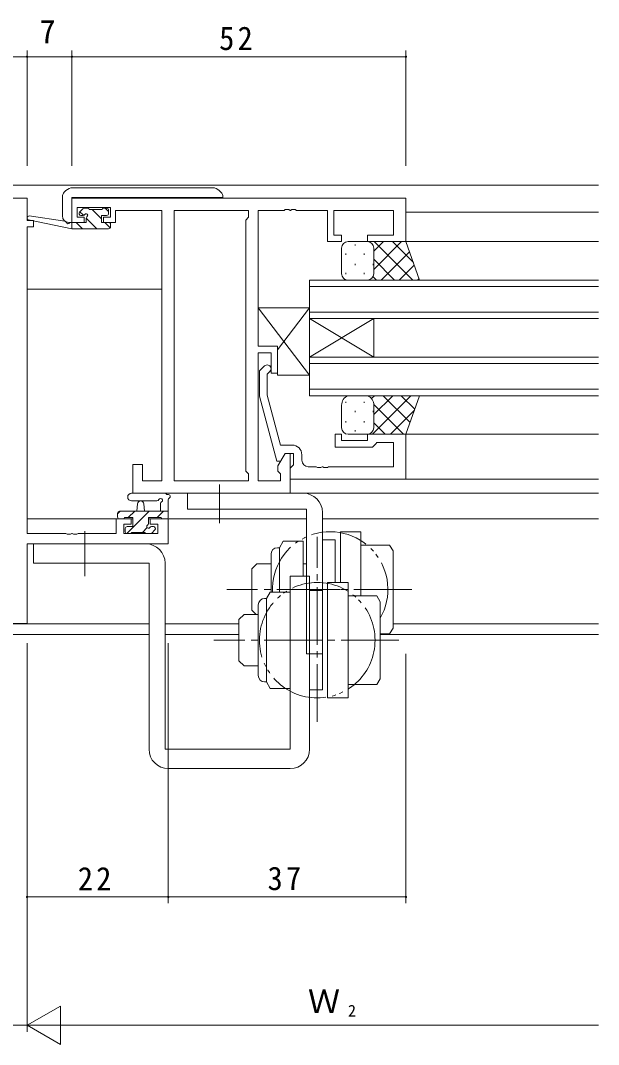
# Model space of a CAD drawing. Units: millimetres on the paper. Extents: x -420 to 373, y -297 to 267.
# Drawn here: x 106.3 to 196.3, y -42.7 to 116.9 of the extents above; entities that cross this region are included whole.
import ezdxf
from ezdxf.enums import TextEntityAlignment as Align

# ---------------------------------------------------------------- set-up
doc = ezdxf.new("R2010")
doc.units = ezdxf.units.MM
doc.linetypes.add('CHAIN2', pattern=[12, 9, -1, 1, -1])
doc.linetypes.add('DOUBLE_CHAIN2', pattern=[12.8, 9, -1, 0.6, -0.6, 0.6, -1])
for name, color, linetype, lineweight in [('0-3_YKK_11', 7, 'Continuous', 9), ('0-4_YKK_12', 2, 'Continuous', 9), ('0-5_YKK_13', 4, 'Continuous', 9), ('0-6_YKK_D', 6, 'Continuous', 9)]:
    doc.layers.add(name, color=color, linetype=linetype, lineweight=lineweight)
doc.styles.add('ＭＳ ゴシック', font='')
doc.styles.get('ＭＳ ゴシック').set_extended_font_data('MS Gothic')

msp = doc.modelspace()

# ---------------------------------------------------------------- linework, layer by layer
at = {"layer": '0-3_YKK_11'}
for p, q in [((87.3, 89.2), (107.3, 89.2)), ((114.3, 89.2), (166.3, 89.2)), ((120.3, 87.7), (115.1, 87.7)), ((128.3, 45.13), (128.3, 87.27)), ((130.23, 87.27), (141.8, 87.27)), ((130.23, 45.13), (130.23, 87.27)), ((130.23, 45.13), (130.23, 87.27)), ((143.3, 87.27), (143.3, 66.1)), ((154.1, 87.27), (149.258, 87.27)), ((107.3, 84.7), (107.3, 36.93)), ((141.37, 85.77), (141.37, 46.63)), ((143.3, 66.1), (146.3, 66.1)), ((146.3, 66.1), (146.3, 61.9)), ((143.3, 65.1), (143.3, 45.13)), ((143.5, 58.304), (146.207, 48.2)), ((155.3, 52.4), (155.3, 50.4)), ((164.37, 51.1), (164.37, 47.33)), ((166.3, 45.4), (166.3, 52.4)), ((155.3, 50.4), (161.1, 50.4)), ((161.1, 50.4), (161.6, 50.9)), ((150.1, 48.33), (150.1, 49.2)), ((152.342, 47.33), (151.1, 47.33)), ((141.8, 45.13), (130.23, 45.13)), ((148.3, 45.4), (166.3, 45.4)), ((148.3, 43.2), (123.8, 43.2)), ((129.3, 39.2), (129.3, 35.3)), ((115.258, 36.93), (121.2, 36.93)), ((107.3, 35.3), (107.3, 22.9)), ((129.3, 35.3), (107.3, 35.3)), ((107.3, 22.9), (87.3, 22.9))]:
    msp.add_line(p, q, dxfattribs=at)
for points in [[(107.3, 89.2), (107.3, 85.7), (108.3, 85.7), (108.3, 84.7), (107.3, 84.7)], [(115.1, 87.7), (115.1, 86.2), (116.2, 86.2), (116.2, 85.4), (114.3, 85.4), (114.3, 89.2)], [(166.3, 89.2), (166.3, 82.4), (160.3, 82.4), (160.3, 83.4), (164.37, 83.4), (164.37, 87.27), (155.1, 87.27), (155.1, 83.4), (156.3, 83.4), (156.3, 82.4), (154.1, 82.4), (154.1, 87.27)], [(128.3, 87.27), (121.1, 87.27), (121.1, 86.47), (121.1, 85.4), (119.2, 85.4), (119.2, 86.2), (120.3, 86.2), (120.3, 87.7)], [(141.8, 87.27), (141.8, 86.2), (141.37, 85.77)], [(149.258, 87.27), (149.075, 87.39), (148.525, 87.39), (148.342, 87.27), (148.258, 87.27), (148.075, 87.39), (147.525, 87.39), (147.342, 87.27), (143.3, 87.27)], [(146.3, 61.9), (145.3, 61.9), (145.3, 65.1), (143.3, 65.1)], [(144.276, 63.025), (143.5, 62.249), (143.5, 58.304)], [(148.6, 50.7), (146.78, 50.7), (144.7, 58.462), (144.7, 61.752), (145.124, 62.176)], [(166.3, 52.4), (160.3, 52.4), (160.3, 51.4), (156.3, 51.4), (156.3, 52.4), (155.3, 52.4)], [(161.6, 50.9), (161.8, 51.1), (164.37, 51.1)], [(143.3, 45.13), (146.8, 45.13), (146.8, 46.2), (146.37, 46.63), (146.37, 47.443), (147.5, 49.4), (148.3, 49.4), (148.3, 43.2)], [(146.207, 48.2), (146.807, 48.2), (147.5, 49.4), (148.8, 49.4), (148.8, 47.6), (148.6, 47.4), (148.3, 47.1), (148.3, 45.4)], [(123.8, 43.2), (123.8, 47.7), (125.3, 47.7), (125.3, 45.13), (128.3, 45.13)], [(141.37, 46.63), (141.8, 46.2), (141.8, 45.13)], [(164.37, 47.33), (154.258, 47.33), (154.075, 47.21), (153.525, 47.21), (153.342, 47.33), (153.258, 47.33), (153.075, 47.21), (152.525, 47.21), (152.342, 47.33)], [(121.2, 36.93), (121.2, 39.2), (123.5, 39.2), (123.5, 38.4), (122.4, 38.4), (122.4, 36.93), (127.67, 36.93), (127.67, 38.4), (126.5, 38.4), (126.5, 39.2), (129.3, 39.2)], [(107.3, 36.93), (113.342, 36.93), (113.525, 36.81), (114.075, 36.81), (114.258, 36.93), (114.342, 36.93), (114.525, 36.81), (115.075, 36.81), (115.258, 36.93)]]:
    msp.add_lwpolyline(points, dxfattribs=at)
for centre, radius, start, end in [((144.7, 62.6), 0.6, 314.99998, 135), ((148.6, 49.2), 1.5, 0, 89.99998), ((151.1, 48.33), 1, 180, 269.99998)]:
    msp.add_arc(centre, radius, start, end, dxfattribs=at)
at = {"layer": '0-4_YKK_12'}
for p, q in [((-1.7, 91.2), (196.3, 91.2)), ((196.3, 87), (166.3, 87)), ((165.8, 82.4), (196.3, 82.4)), ((107.3, 75), (128.3, 75)), ((151.3, 76.4), (151.3, 70.4)), ((196.3, 76.4), (151.3, 76.4)), ((151.3, 75.4), (196.3, 75.4)), ((196.3, 71.4), (151.3, 71.4)), ((151.3, 70.4), (196.3, 70.4)), ((151.3, 70.4), (151.3, 64.4)), ((151.3, 70.4), (161.3, 64.4)), ((151.3, 64.4), (161.3, 70.4)), ((161.3, 70.4), (161.3, 64.4)), ((151.3, 64.4), (151.3, 58.4)), ((196.3, 64.4), (151.3, 64.4)), ((151.3, 63.4), (196.3, 63.4)), ((196.3, 59.4), (151.3, 59.4)), ((151.3, 58.4), (196.3, 58.4)), ((196.3, 52.4), (165.8, 52.4)), ((196.3, 45.4), (148.3, 45.4)), ((196.3, 43.2), (148, 43.2)), ((107.3, 39.2), (123.8, 39.2)), ((150.8, 39.2), (126.2, 39.2)), ((196.3, 39.2), (153.3, 39.2)), ((126.3, 22.83), (68.3, 22.83)), ((140.3, 22.83), (128.8, 22.83)), ((196.3, 22.83), (164.3, 22.83)), ((126.3, 21.2), (68.3, 21.2)), ((140.3, 21.2), (128.8, 21.2)), ((196.3, 21.2), (162.3, 21.2))]:
    msp.add_line(p, q, dxfattribs=at)
at = {"layer": '0-5_YKK_13'}
for p, q in [((112.8, 89.273), (112.8, 89.386)), ((114.421, 90.8), (114.472, 90.8)), ((114.472, 90.8), (121.179, 90.8)), ((121.179, 90.8), (136.179, 90.8)), ((137.239, 90.361), (137.507, 90.093)), ((112.8, 86.4), (112.8, 89.273)), ((114.3, 86.4), (114.3, 89.3)), ((121.8, 89.3), (114.3, 89.3)), ((122.8, 89.3), (121.8, 89.3)), ((122.844, 89.3), (122.8, 89.3)), ((123.507, 89.3), (122.844, 89.3)), ((123.8, 89.3), (123.507, 89.3)), ((136.8, 89.3), (123.8, 89.3)), ((137.8, 89.2), (137.8, 89.3)), ((113.188, 85.574), (107.646, 86.397)), ((114.3, 86.4), (114.3, 85.4)), ((115.988, 87.512), (115.488, 87.012)), ((116.082, 86.503), (115.53, 87.054)), ((115.7, 86.5), (116.039, 86.5)), ((116.8, 87.6), (116.2, 87.6)), ((119, 87.4), (117, 87.4)), ((118.9, 85.93), (117.43, 87.4)), ((119.7, 87.6), (119.2, 87.6)), ((120, 87.075), (119.475, 87.6)), ((120, 86.8), (120, 87.3)), ((114.302, 84.4), (107.541, 85.806)), ((114.214, 85.4), (113.8, 85.4)), ((114.3, 85.4), (114.214, 85.4)), ((115.94, 84.4), (114.94, 85.4)), ((118.185, 84.4), (116.503, 86.082)), ((120, 85.4), (118.9, 85.4)), ((120.267, 84.563), (119.43, 85.4)), ((120.3, 84.7), (120.3, 85.1)), ((120, 84.4), (114.302, 84.4)), ((156.3, 77.4), (156.3, 81.4)), ((157.3, 82.4), (160.3, 82.4)), ((158.38, 81.98), (158.38, 81.78)), ((166.3, 82.4), (160.3, 82.4)), ((161.3, 80.907), (162.793, 82.4)), ((161.3, 78.079), (165.621, 82.4)), ((161.3, 81.4), (161.3, 77.8)), ((161.3, 81.4), (161.3, 77.4)), ((167.373, 76.4), (161.373, 82.4)), ((167.466, 79.136), (164.201, 82.4)), ((168.443, 76.4), (166.3, 82.4)), ((156.965, 80.565), (156.965, 80.365)), ((159.795, 80.565), (159.795, 80.365)), ((162.45, 76.4), (166.866, 80.816)), ((158.38, 78.95), (158.38, 78.75)), ((161.21, 78.95), (161.21, 78.75)), ((164.545, 76.4), (161.3, 79.645)), ((165.278, 76.4), (167.61, 78.732)), ((156.965, 77.535), (156.965, 77.335)), ((159.795, 77.535), (159.795, 77.335)), ((161.716, 76.4), (161.184, 76.932)), ((168.107, 76.4), (168.354, 76.648)), ((160.3, 76.4), (157.3, 76.4)), ((160.3, 76.4), (168.443, 76.4)), ((151.3, 61.6), (143.3, 72.1)), ((151.3, 72.1), (146.3, 65.538)), ((151.3, 61.6), (151.3, 72.1)), ((146.3, 66.1), (146.3, 61.6)), ((146.3, 61.6), (151.3, 61.6)), ((156.965, 57.265), (156.965, 57.465)), ((160.3, 58.4), (157.3, 58.4)), ((159.795, 57.265), (159.795, 57.465)), ((160.954, 57.934), (161.42, 58.4)), ((161.077, 52.4), (167.077, 58.4)), ((161.3, 55.451), (164.249, 58.4)), ((166.944, 54.202), (162.746, 58.4)), ((167.688, 56.286), (165.574, 58.4)), ((168.432, 58.37), (168.402, 58.4)), ((156.3, 56.9), (156.3, 53.4)), ((158.38, 55.85), (158.38, 56.05)), ((161.21, 55.85), (161.21, 56.05)), ((165.917, 52.4), (161.3, 57.017)), ((161.3, 53.4), (161.3, 56.9)), ((163.906, 52.4), (167.63, 56.125)), ((156.965, 54.235), (156.965, 54.435)), ((159.795, 54.235), (159.795, 54.435)), ((158.38, 52.82), (158.38, 53.02)), ((161.21, 52.985), (161.21, 53.02)), ((163.089, 52.4), (161.3, 54.189)), ((157.3, 52.4), (160.3, 52.4)), ((166.3, 52.4), (160.3, 52.4)), ((123.572, 43.2), (128.734, 43.2)), ((132.3, 43.2), (132.3, 40.7)), ((132.3, 43.2), (150.3, 43.2)), ((123.572, 42), (127.533, 41.997)), ((124.4, 40.4), (124.502, 41.544)), ((125.6, 40.4), (125.498, 41.544)), ((128.1, 41.58), (128.1, 40.4)), ((129.3, 39.5), (129.3, 42.18)), ((121.829, 40.4), (121.4, 39.971)), ((121.4, 40.1), (121.4, 39.5)), ((129.3, 40.4), (121.7, 40.4)), ((126.319, 40.4), (122.828, 36.909)), ((124.074, 40.4), (123.074, 39.4)), ((128.564, 40.4), (127.564, 39.4)), ((132.3, 40.7), (150.8, 40.7)), ((150.8, 18.2), (150.8, 40.7)), ((153.3, 40.2), (153.3, 18.2)), ((121.7, 39.2), (122.3, 39.2)), ((128.4, 39.2), (129, 39.2)), ((122.6, 37.7), (122.6, 37.2)), ((122.9, 36.9), (123.4, 36.9)), ((123.6, 37.1), (125.7, 37.1)), ((126.006, 37.842), (125.264, 37.1)), ((125.9, 36.9), (126.5, 36.9)), ((127, 38), (126.661, 38)), ((126.712, 36.988), (127.212, 37.488)), ((159.3, 37.2), (156.1, 37.2)), ((156.1, 29.3), (156.1, 37.2)), ((159.3, 27.228), (159.3, 37.2)), ((108.3, 32.3), (108.3, 35.3)), ((125.8, 35.3), (108.3, 35.3)), ((146.6, 34.7), (147.181, 35.706)), ((150.3, 35.706), (147.181, 35.706)), ((150.3, 35.706), (150.3, 30.3)), ((153.3, 35.95), (155.3, 35.95)), ((153.3, 35.95), (153.3, 21.2)), ((155.3, 35.95), (155.3, 29.3)), ((163.764, 35.128), (159.3, 35.128)), ((164.3, 34.2), (163.764, 35.128)), ((145.3, 27.806), (145.3, 33.7)), ((146.6, 34.7), (146.3, 34.7)), ((146.6, 27.806), (146.6, 34.7)), ((164.3, 22.2), (164.3, 34.2)), ((126.3, 32.3), (108.3, 32.3)), ((126.3, 32.3), (126.3, 3.3)), ((128.8, 32.3), (128.8, 3.3)), ((142.3, 31.4), (143.1, 32.2)), ((145.3, 32.2), (143.1, 32.2)), ((150.8, 32.2), (150.3, 32.2)), ((148.3, 30.3), (151.3, 30.3)), ((148.3, 3.3), (148.3, 30.3)), ((151.3, 3.3), (151.3, 30.3)), ((157.3, 29.3), (154.1, 29.3)), ((154.1, 11.3), (154.1, 29.3)), ((157.3, 11.3), (157.3, 29.3)), ((144.6, 26.8), (145.181, 27.806)), ((148.3, 27.806), (145.181, 27.806)), ((156.115, 28.2), (147.736, 28.2)), ((148.3, 27.806), (148.3, 13.3)), ((151.3, 28.05), (151.3, 13.3)), ((151.3, 28.05), (153.3, 28.05)), ((153.3, 28.05), (153.3, 12.55)), ((161.764, 27.228), (157.3, 27.228)), ((162.3, 26.3), (161.764, 27.228)), ((143.3, 14.8), (143.3, 25.8)), ((144.6, 26.8), (144.3, 26.8)), ((144.6, 13.8), (144.6, 26.8)), ((162.3, 14.3), (162.3, 26.3)), ((140.3, 23.5), (141.1, 24.3)), ((143.3, 24.3), (141.1, 24.3)), ((140.3, 17.1), (140.3, 23.5)), ((153.3, 21.2), (153.3, 20.45)), ((163.764, 21.272), (162.3, 21.272)), ((163.764, 21.272), (164.3, 22.2)), ((146.3, 20.3), (153.3, 20.3)), ((150.8, 18.2), (153.3, 18.2)), ((148.3, 12.794), (145.181, 12.794)), ((148.3, 13.3), (148.3, 12.794)), ((151.3, 13.3), (151.3, 12.55)), ((161.764, 13.372), (157.3, 13.372)), ((161.764, 13.372), (162.3, 14.3)), ((151.3, 12.55), (153.3, 12.55)), ((157.3, 11.3), (154.1, 11.3)), ((128.8, 3.3), (148.3, 3.3)), ((129.3, 0.3), (148.3, 0.3))]:
    msp.add_line(p, q, dxfattribs=at)
at = {"layer": '0-5_YKK_13', "linetype": 'CHAIN2'}
for p, q in [((137.3, 44.578), (137.3, 38.535)), ((116.3, 30.3), (116.3, 37.3)), ((152.5, 7.587), (152.5, 36.387)), ((167.213, 28.2), (138.413, 28.2)), ((165.213, 20.3), (136.413, 20.3))]:
    msp.add_line(p, q, dxfattribs=at)
at = {"layer": '0-5_YKK_13'}
for points in [[(113.093, 90.093), (113.247, 90.247), (113.361, 90.361)], [(137.8, 89.386), (137.8, 89.3), (136.8, 89.3)], [(118.9, 85.4), (118.9, 86.5), (119.7, 86.5)], [(114.302, 84.4), (114.302, 85.4), (114.215, 85.414)], [(116.5, 86.039), (116.5, 85.4), (114.302, 85.4)], [(151.3, 72.1), (143.3, 72.1), (143.3, 66.1), (146.3, 66.1)], [(160.3, 58.4), (168.443, 58.4), (166.3, 52.4)], [(122.5, 39.4), (123.8, 39.4), (123.8, 38), (122.9, 38)], [(126.2, 38.461), (126.2, 39.4), (128.2, 39.4)], [(143, 24.3), (142.3, 25), (142.3, 31.4)], [(143.3, 16.3), (141.1, 16.3), (140.3, 17.1)], [(145.181, 12.794), (144.6, 13.8), (144.3, 13.8)]]:
    msp.add_lwpolyline(points, dxfattribs=at)
at = {"layer": '0-5_YKK_13', "linetype": 'DOUBLE_CHAIN2'}
msp.add_circle((152.5, 20.3), 9, dxfattribs=at)
at = {"layer": '0-5_YKK_13'}
for centre, radius, start, end in [((113.8, 89.386), 1, 134.99998, 180), ((114.421, 89.3), 1.5, 90, 134.99998), ((136.179, 89.3), 1.5, 45, 90), ((136.8, 89.386), 1, 0, 45), ((107.602, 86.1), 0.3, 81.55064, 258.25018), ((113.8, 86.4), 1, 180, 270), ((115.7, 86.8), 0.3, 135, 270), ((116.2, 87.3), 0.3, 90, 135), ((116.039, 86.8), 0.3, 270, 326.94426), ((116.5, 86.5), 0.25, 303.05573, 146.94426), ((116.8, 86.039), 0.3, 123.05573, 180), ((116.8, 87.4), 0.2, 0, 90), ((119.2, 87.4), 0.2, 90, 180), ((119.7, 87.3), 0.3, 0, 90), ((119.7, 86.8), 0.3, 270, 0), ((113.144, 85.277), 0.3, 21.55064, 81.55064), ((113.702, 85.497), 0.3, 201.55064, 320.80246), ((114.167, 85.118), 0.3, 80.80246, 140.80246), ((120, 85.1), 0.3, 0, 90), ((120, 84.7), 0.3, 270, 0), ((157.3, 81.4), 1, 89.99989, 179.99989), ((160.3, 81.4), 1, 359.99989, 89.99989), ((157.3, 77.4), 1, 179.99989, 269.99989), ((160.3, 77.4), 1, 269.99989, 359.99989), ((157.832, 56.962), 1.534, 110.30881, 182.31169), ((159.768, 56.962), 1.534, 357.68842, 69.69136), ((157.3, 53.4), 1, 180.00009, 270.00009), ((160.3, 53.4), 1, 270.00009, 0.00009), ((123.573, 42.6), 0.6, 89.95976, 269.95976), ((128.734, 42.9), 0.3, 40.52878, 90), ((129.19, 43.29), 0.3, 220.52878, 280.52878), ((150.3, 40.2), 3, 0, 90), ((125, 41.5), 0.5, 5.09206, 174.90793), ((127.533, 42.297), 0.3, 269.95976, 340.81024), ((128.1, 42.1), 0.3, 300, 160.81024), ((128.4, 41.58), 0.3, 120, 180), ((129.3, 42.7), 0.3, 300, 100.52878), ((129.6, 42.18), 0.3, 120, 180), ((121.7, 40.1), 0.3, 90, 180), ((121.7, 39.5), 0.3, 180, 270), ((122.3, 39.4), 0.2, 270, 0), ((125.9, 38.461), 0.3, 303.05573, 0), ((128.4, 39.4), 0.2, 180, 270), ((129, 39.5), 0.3, 270, 0), ((122.9, 37.7), 0.3, 90, 180), ((122.9, 37.2), 0.3, 180, 270), ((123.4, 37.1), 0.2, 270, 0), ((125.9, 37.1), 0.2, 180, 270), ((126.2, 38), 0.25, 123.05573, 326.94426), ((126.661, 37.7), 0.3, 90, 146.94426), ((126.5, 37.2), 0.3, 270, 315), ((127, 37.7), 0.3, 315, 90), ((125.8, 32.3), 3, 0, 90), ((146.3, 33.7), 1, 90, 180), ((144.3, 25.8), 1, 90, 180), ((144.3, 14.8), 1, 180, 270), ((129.3, 3.3), 3, 180, 270), ((148.3, 3.3), 3, 270, 0)]:
    msp.add_arc(centre, radius, start, end, dxfattribs=at)
at = {"layer": '0-5_YKK_13', "linetype": 'DOUBLE_CHAIN2'}
msp.add_arc((154.5, 28.2), 9, 330.07361, 182.51192, dxfattribs=at)
at = {"layer": '0-6_YKK_D'}
for p, q in [((107.3, 94.2), (107.3, 112.2)), ((107.3, 94.2), (107.3, 112.2)), ((114.3, 94.2), (114.3, 112.2)), ((114.3, 94.2), (114.3, 112.2)), ((166.3, 94.2), (166.3, 112.2)), ((87.3, 111.2), (107.3, 111.2)), ((107.3, 111.2), (114.3, 111.2)), ((114.3, 111.2), (166.3, 111.2)), ((107.3, 19.83), (107.3, -20.7)), ((107.3, 19.83), (107.3, -40.7)), ((107.3, 19.83), (107.3, -40.7)), ((129.3, 19.83), (129.3, -20.7)), ((129.3, 18.2), (129.3, -20.7)), ((166.3, 18.2), (166.3, -20.7)), ((107.3, -19.7), (129.3, -19.7)), ((129.3, -19.7), (166.3, -19.7)), ((107.3, -39.7), (112.496, -36.7)), ((112.496, -42.7), (112.496, -36.7)), ((107.3, -39.7), (87.3, -39.7)), ((107.3, -39.7), (112.496, -42.7)), ((107.3, -39.7), (117.692, -39.7)), ((113.3, -39.7), (196.3, -39.7))]:
    msp.add_line(p, q, dxfattribs=at)
for centre, start, end in [((107.3, 111.2), 0, 180), ((107.3, 111.2), 0, 180), ((107.3, 111.2), 180, 0), ((107.3, 111.2), 180, 0), ((114.3, 111.2), 0, 180), ((114.3, 111.2), 0, 180), ((114.3, 111.2), 180, 0), ((114.3, 111.2), 180, 0), ((166.3, 111.2), 0, 180), ((166.3, 111.2), 180, 0), ((107.3, -19.7), 0, 180), ((107.3, -19.7), 180, 0), ((129.3, -19.7), 0, 180), ((129.3, -19.7), 0, 180), ((129.3, -19.7), 180, 0), ((129.3, -19.7), 180, 0), ((166.3, -19.7), 0, 180), ((166.3, -19.7), 180, 0)]:
    msp.add_arc(centre, 0.106, start, end, dxfattribs=at)

# ---------------------------------------------------------------- texts
at = {"layer": '0-6_YKK_D', "color": 3, "style": 'ＭＳ ゴシック'}
for s, p in [('7', (109.253, 112.2)), ('Ｗ', (151.048, -38.9))]:
    msp.add_text(s, height=3.666, dxfattribs=at).set_placement(p, align=Align.BOTTOM_LEFT)
at = {"layer": '0-6_YKK_D', "color": 4, "style": 'ＭＳ ゴシック'}
msp.add_text('2', height=1.833, dxfattribs=at).set_placement((157.285, -38.9), align=Align.BOTTOM_LEFT)
at = {"layer": '0-6_YKK_D', "color": 3, "char_height": 3.666, "attachment_point": 7, "style": 'ＭＳ ゴシック'}
for s, insert in [('\\T1.21;\\W0.95;52', (137.218, 112.2)), ('\\T1.21;\\W0.95;22', (115.206, -18.7)), ('\\T1.21;\\W0.95;37', (144.754, -18.7))]:
    msp.add_mtext(s, dxfattribs=dict(at, insert=insert))

doc.saveas('drawing.dxf')
